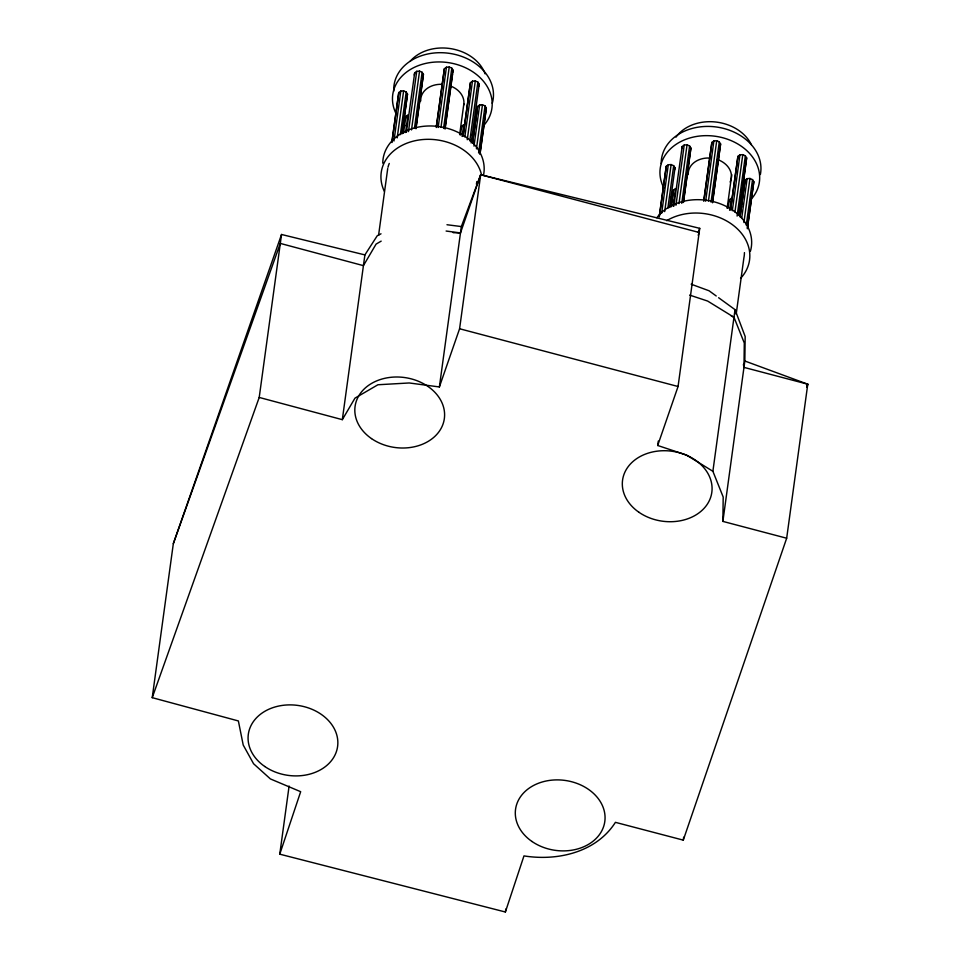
<?xml version="1.0" encoding="UTF-8"?>
<svg xmlns="http://www.w3.org/2000/svg" width="960" height="960" viewBox="0 0 960 960"><rect width="100%" height="100%" fill="white"/><g stroke="black" fill="none" stroke-linecap="round" stroke-linejoin="round"><path stroke-width="1.44" d="M289.104 786.048L279.768 854.172L505.38 912L523.968 855.9C557.436 861.264 596.196 852.444 615.42 822.336L683.268 840.132L786.672 538.224L722.88 521.4L723.192 497.016L712.884 471.288L735.024 309.648L718.608 297.72M786.672 538.224L807.768 384.204L743.976 367.38L744.288 342.996L733.98 317.268L707.652 301.068L689.664 295.092M722.88 521.4L744.84 361.008L745.176 336.528L735.024 309.648M279.768 854.172L300.672 791.7L270.408 778.932L253.572 763.74L243.216 745.044L238.368 720.948L152.232 697.668L173.328 543.648L281.532 234.48L364.896 254.904L377.232 235.764L381.012 233.808M152.232 697.668L259.212 397.44L281.532 234.48M259.212 397.44L342.324 419.664L364.896 254.904M378.564 235.368L387.72 168.528M391.872 141.828L398.76 92.556L400.8 91.056L403.632 90.852L406.2 92.016L407.508 94.104L402.072 133.8M391.92 142.548L398.76 92.556M393.948 141.048L400.8 91.056M397.188 137.892L403.632 90.852M400.356 134.652L406.2 92.016M402.024 133.08L407.508 94.104M403.464 133.284L405.936 116.364L407.964 114.864L405.54 132.504M406.392 132.384L414.684 72.828L416.724 71.316L419.556 71.112L422.124 72.276L423.432 74.364L415.98 128.76M408.456 131.604L416.724 71.316M411.504 129.924L419.556 71.112M414.468 128.148L422.124 72.276M416.136 126.576L423.432 74.364M436.272 126.804L444.372 68.724L446.412 67.212L449.244 67.008L451.812 68.172L453.12 70.26L445.068 129.072M436.32 127.524L444.372 68.724M438.144 127.5L446.412 67.212M440.988 127.284L449.244 67.008M443.556 128.448L451.812 68.172M445.02 128.352L452.472 73.944M459.648 134.64L463.86 103.836M460.464 135.012L461.676 126.192L463.704 124.692L462.096 136.452M462.936 136.32L470.436 82.644L472.464 81.144L475.308 80.94L477.876 82.104L479.184 84.192L471.12 142.992M463.188 135.576L470.436 82.644M464.808 137.016L472.464 81.144M467.256 139.74L475.308 80.94M469.812 140.904L477.876 82.104M472.524 142.488L477.6 106.452L479.628 104.952L482.472 104.748L485.04 105.912L486.348 108L480.108 153.576M472.56 143.208L477.6 106.452M342.324 419.664L354.984 398.124L377.916 384.756L409.224 382.968L439.38 386.952L461.352 226.56L480.684 174.732L699.732 228.336L678.06 386.508L657.696 445.488L686.556 455.088L712.884 471.288M473.988 146.124L479.628 104.952M476.436 148.848L482.472 104.748M478.596 152.952L485.04 105.912M479.856 154.32L486.348 108M439.38 386.952L459.588 328.752L480.684 174.732L699.168 232.488L698.196 235.296M505.38 912L505.788 909.036M659.16 217.008L666.252 166.272L668.28 164.772L671.124 164.556L673.68 165.72L675 167.808L669.552 207.504M659.4 216.252L666.252 166.272M661.632 213.288L668.28 164.772M664.68 211.608L671.124 164.556M667.848 208.356L673.68 165.72M670.956 207L673.416 190.08L675.444 188.568L673.032 206.22M671.196 206.244L673.416 190.08M673.872 206.088L682.176 146.532L684.204 145.032L687.048 144.816L689.604 145.98L690.912 148.068L683.472 202.476M675.948 205.308L684.204 145.032M678.984 203.628L687.048 144.816M681.756 203.316L689.604 145.98M683.424 201.756L690.912 148.068M657.696 445.488L658.308 441.048M703.764 200.508L711.864 142.428L713.892 140.928L716.724 140.712L719.292 141.876L720.6 143.964L712.548 202.776M703.8 201.24L711.864 142.428M705.636 201.204L713.892 140.928M708.468 200.988L716.724 140.712M711.036 202.152L719.292 141.876M712.5 202.056L720.6 143.964M727.128 208.344L731.748 174.6M727.908 207.996L729.156 199.896L731.196 198.396L729.576 210.156M730.416 210.036L737.916 156.36L739.944 154.86L742.788 154.644L745.356 155.808L746.664 157.896L738.816 215.232M730.668 209.28L737.916 156.36M732.3 210.72L739.944 154.86M734.94 211.98L742.788 154.644M737.1 216.084L745.356 155.808M738.768 214.512L746.664 157.896M740.004 216.192L745.08 180.168L747.12 178.656L749.952 178.452L752.52 179.616L753.828 181.704L747.384 228.756M740.052 216.912L745.08 180.168M741.684 218.352L747.12 178.656M743.916 222.552L749.952 178.452M746.28 225.192L752.52 179.616M747.348 228.024L753.828 181.704M736.164 314.304L743.892 257.868A45.048 35.304 7.8 0 0 744.432 252.612M683.268 840.132L683.664 837.168M405.48 118.584L405.936 116.364M414.24 75.048L414.684 72.828M452.676 72.48L453.12 70.26M461.232 128.412L461.676 126.192M478.74 86.412L479.184 84.192M674.544 170.028L675 167.808M681.72 148.752L682.176 146.532M728.712 202.116L729.156 199.896M807.768 384.204L806.796 387.036L807.768 384.204L744.84 361.008M453.156 232.668L460.476 232.932L480.684 174.732M173.328 543.648L280.308 243.42L363.42 265.644L376.092 244.092L381.18 241.128M698.196 232.488L699.732 228.336M446.976 224.736L461.352 226.56M446.112 231.036L460.476 232.932M459.588 328.752L678.06 386.508M691.164 284.196L709.056 290.772L716.22 295.98M731.292 316.008L733.98 317.268M743.4 364.512L743.976 367.38M410.088 61.392A41.712 32.688 7.8 0 1 451.08 48.696A41.712 32.688 7.8 0 1 485.088 73.848M393.768 91.14A50.052 39.228 7.8 0 1 448.092 53.172A50.052 39.228 7.8 0 1 492.264 103.32M395.796 113.112A50.052 39.228 7.8 0 1 448.452 62.64A50.052 39.228 7.8 0 1 483.108 126.192M474.276 133.296A50.052 39.228 7.8 0 1 471.696 134.748M405.096 125.628A50.052 39.228 7.8 0 1 402.996 123.54M420.732 100.956A21.696 17.004 7.8 0 1 441.456 84.3M451.104 86.256A21.696 17.004 7.8 0 1 463.68 105.156M382.764 163.188A50.892 39.876 7.8 0 1 437.568 126.396A50.892 39.876 7.8 0 1 483.564 174.9M384.324 191.34A50.892 39.876 7.8 0 1 418.14 140.136A50.892 39.876 7.8 0 1 481.608 175.224M388.008 167.244A45.048 35.304 7.8 0 1 389.256 163.452M476.808 181.56A45.048 35.304 7.8 0 1 476.412 184.164M675.996 137.148A41.712 32.688 7.8 0 1 715.212 121.956A41.712 32.688 7.8 0 1 751.416 144.792M661.2 163.56A50.052 39.228 7.8 0 1 714.768 126.792A50.052 39.228 7.8 0 1 760.356 174.54M663.888 188.052A50.052 39.228 7.8 0 1 713.496 136.032A50.052 39.228 7.8 0 1 752.376 197.844M741.756 207A50.052 39.228 7.8 0 1 739.188 208.452M672.576 199.344A50.052 39.228 7.8 0 1 670.476 197.244M717.276 159.468A21.684 16.992 7.8 0 1 730.104 182.04M688.224 174.66A21.684 16.992 7.8 0 1 708.936 158.004M656.844 217.74A50.892 39.876 7.8 0 1 719.208 203.4A50.892 39.876 7.8 0 1 750.432 251.148M666.66 220.692A50.892 39.876 7.8 0 1 733.512 225.516A50.892 39.876 7.8 0 1 740.568 278.364M371.508 438.6A45.048 35.304 7.8 0 0 444.06 420.324A45.048 35.304 7.8 0 0 383.568 378.6A45.048 35.304 7.8 0 0 371.508 438.6M638.988 512.304A45.048 35.304 7.8 0 0 711.54 494.028A45.048 35.304 7.8 0 0 651.06 452.316A45.048 35.304 7.8 0 0 638.988 512.304M264.756 766.488A45.048 35.304 7.8 0 0 337.308 748.212A45.048 35.304 7.8 0 0 276.816 706.488A45.048 35.304 7.8 0 0 264.756 766.488M531.972 841.476A45.048 35.304 7.8 0 0 604.524 823.2A45.048 35.304 7.8 0 0 544.044 781.488A45.048 35.304 7.8 0 0 531.972 841.476"/></g></svg>
